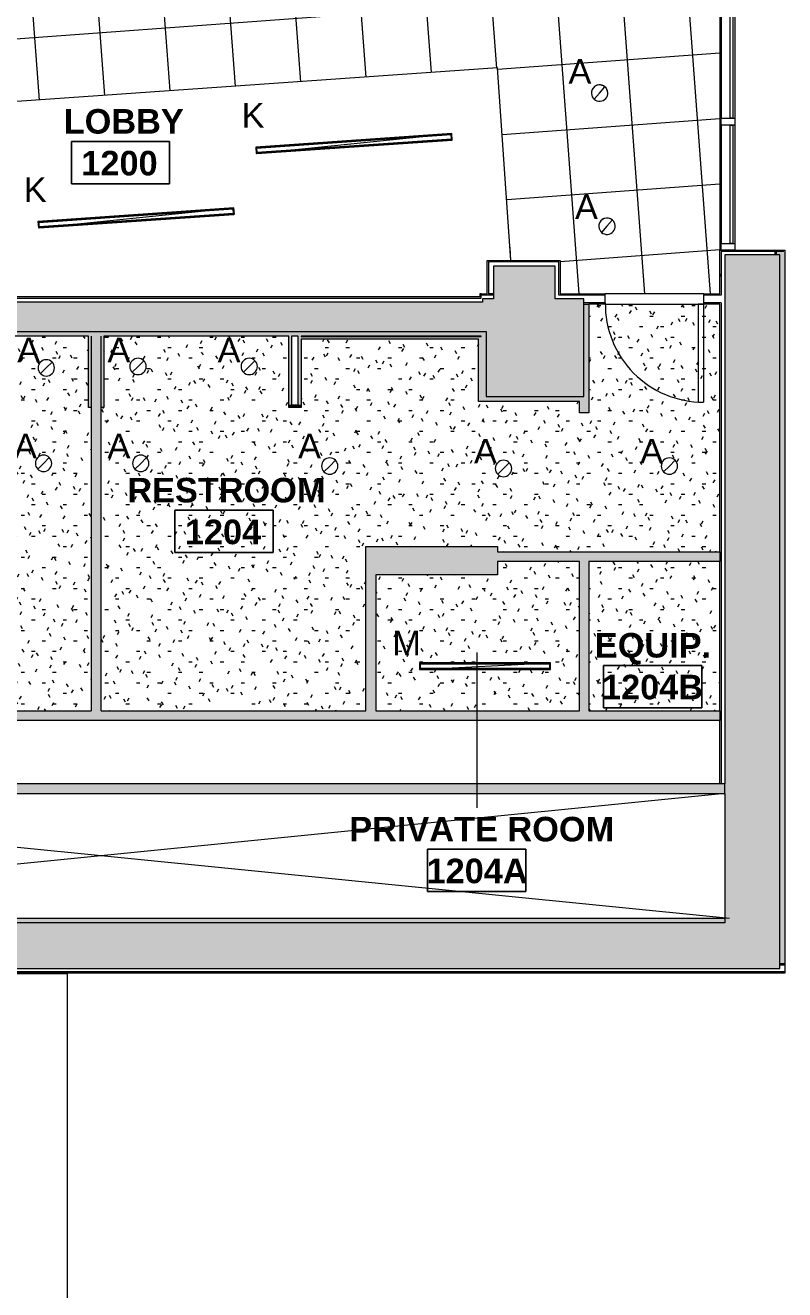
# Model space of a CAD drawing. Header units: inches. Extents: x -329 to 986, y -79 to 1436.
# Drawn here: x 708.1 to 986.4, y 457.2 to 920.7 of the extents above; entities that cross this region are included whole.
import ezdxf

# ---------------------------------------------------------------- set-up
doc = ezdxf.new("R2010")
doc.units = ezdxf.units.IN
doc.header["$MEASUREMENT"] = 0
for name, color, linetype, lineweight in [('A-AREA-IDEN', 2, 'Continuous', 9), ('A-CLNG', 13, 'Continuous', 13), ('A-CLNG-PATT', 13, 'Continuous', 13), ('A-DETL-GENF', 92, 'Continuous', 9), ('A-DETL-THIN', 151, 'Continuous', 9), ('A-DOOR', 31, 'Continuous', 13), ('A-GENM', 13, 'Continuous', 9), ('A-GLAZ-CURT', 52, 'Continuous', 9), ('A-GLAZ-CWMG', 51, 'Continuous', 9), ('A-WALL', 113, 'Continuous', 13), ('A-WALL-PATT', 111, 'Continuous', 13), ('E-LITE-EQPM', 33, 'Continuous', 9), ('E-LITE-EQPM-IDEN', 33, 'Continuous', 9), ('I-WALL', 2, 'Continuous', 13)]:
    doc.layers.add(name, color=color, linetype=linetype, lineweight=lineweight)
doc.styles.add('Arial', font='arial.ttf', dxfattribs={"height": 9})
doc.styles.add('Swis721 Lt BT_B', font='', dxfattribs={"height": 9})
doc.styles.get('Swis721 Lt BT_B').set_extended_font_data('Swis721 Lt BT', bold=True)
pattern_1 = [(0, (0, 0), (30.72, 7.68), [1.267, -21.773, 1.267, -21.773, -122.88]), (0, (0, 0), (30.72, 7.68), [-46.08, 1.267, -44.813, 1.267, -21.773, -53.76]), (0, (0, 0), (30.72, 7.68), [-115.2, 1.267, -14.093, 1.267, -37.133]), (120, (11.52, 3.84), (-22.011075, 22.7643), [1.267, -21.773, 1.267, -21.773, -122.88]), (120, (11.52, 3.84), (-22.011075, 22.7643), [-46.08, 1.267, -44.813, 1.267, -21.773, -53.76]), (120, (11.52, 3.84), (-22.011075, 22.7643), [-115.2, 1.267, -14.093, 1.267, -37.133]), (240, (15.36, 19.2), (-8.708925, -30.4443), [1.267, -21.773, 1.267, -21.773, -122.88]), (240, (15.36, 19.2), (-8.708925, -30.4443), [-46.08, 1.267, -44.813, 1.267, -21.773, -53.76]), (240, (15.36, 19.2), (-8.708925, -30.4443), [-115.2, 1.267, -14.093, 1.267, -37.133])]
pattern_2 = [(0, (0, 0), (15.36, 3.84), [1.267, -10.253, 1.267, -10.253, -61.44]), (0, (0, 0), (15.36, 3.84), [-23.04, 1.267, -21.773, 1.267, -10.253, -26.88]), (0, (0, 0), (15.36, 3.84), [-57.6, 1.267, -6.413, 1.267, -17.933]), (120, (5.76, 1.92), (-11.005538, 11.38215), [1.267, -10.253, 1.267, -10.253, -61.44]), (120, (5.76, 1.92), (-11.005538, 11.38215), [-23.04, 1.267, -21.773, 1.267, -10.253, -26.88]), (120, (5.76, 1.92), (-11.005538, 11.38215), [-57.6, 1.267, -6.413, 1.267, -17.933]), (240, (7.68, 9.6), (-4.354462, -15.22215), [1.267, -10.253, 1.267, -10.253, -61.44]), (240, (7.68, 9.6), (-4.354462, -15.22215), [-23.04, 1.267, -21.773, 1.267, -10.253, -26.88]), (240, (7.68, 9.6), (-4.354462, -15.22215), [-57.6, 1.267, -6.413, 1.267, -17.933])]

# ---------------------------------------------------------------- blocks, each defined once
blk = doc.blocks.new('08 Type A - Single-Flush - 36_ x 84_-8326712-Level 12  RCP')
at = {"layer": 'A-DETL-GENF'}
for p, q in [((16, -1.87), (16, -37.82)), ((18, -1.87), (16, -1.87)), ((18, -1.87), (18, -37.87))]:
    blk.add_line(p, q, dxfattribs=at)
blk.add_arc((18, -1.87), 36, 179.2042, 270, dxfattribs=at)
blk = doc.blocks.new('System Panel - Glazed - Offset-8466815-Level 12  RCP')
at = {"layer": 'A-GLAZ-CURT', "lineweight": 13}
for p, q in [((-24.03, 0.75), (-24.03, 1.75)), ((-24.03, 1.75), (24.03, 1.75)), ((24.03, 0.75), (-24.03, 0.75)), ((24.03, 1.75), (24.03, 0.75))]:
    blk.add_line(p, q, dxfattribs=at)
blk = doc.blocks.new('System Panel - Glazed - Offset-8466816-Level 12  RCP')
at = {"layer": 'A-GLAZ-CURT', "lineweight": 13}
for p, q in [((-21.68, 0.75), (-21.68, 1.75)), ((-21.68, 1.75), (21.68, 1.75)), ((21.68, 0.75), (-21.68, 0.75)), ((21.68, 1.75), (21.68, 0.75))]:
    blk.add_line(p, q, dxfattribs=at)
blk = doc.blocks.new('Rectangular Mullion - 2_5_ x 5_ rectangular-6977133-Level 12  RCP')
at = {"layer": 'A-GLAZ-CWMG'}
for p, q in [((963.14, 884.1), (963.14, 840.73)), ((968.14, 884.1), (968.14, 840.73))]:
    blk.add_line(p, q, dxfattribs=at)
blk = doc.blocks.new('Rectangular Mullion - 2_5_ x 5_ rectangular-6977134-Level 12  RCP')
at = {"layer": 'A-GLAZ-CWMG'}
for p, q in [((963.14, 934.66), (963.14, 886.6)), ((968.14, 934.66), (968.14, 886.6))]:
    blk.add_line(p, q, dxfattribs=at)
blk = doc.blocks.new('Rectangular Mullion - 2_5_ x 5_ rectangular-8466817-Level 12  RCP')
at = {"layer": 'A-GLAZ-CWMG', "lineweight": 20}
for p, q in [((0, 2.5), (-2.5, 2.5)), ((-2.5, 2.5), (-2.5, -2.5)), ((0, -2.5), (0, 2.5)), ((-2.5, -2.5), (0, -2.5))]:
    blk.add_line(p, q, dxfattribs=at)
blk = doc.blocks.new('Rectangular Mullion - 2_5_ x 5_ rectangular-8466819-Level 12  RCP')
at = {"layer": 'A-GLAZ-CWMG', "lineweight": 20}
for p, q in [((1.25, 2.5), (-1.25, 2.5)), ((-1.25, 2.5), (-1.25, -2.5)), ((1.25, -2.5), (1.25, 2.5)), ((-1.25, -2.5), (1.25, -2.5))]:
    blk.add_line(p, q, dxfattribs=at)
blk = doc.blocks.new('L-Recessed Circular - Downlight - 6_-8160810-Level 12  RCP')
at = {"layer": 'E-LITE-EQPM'}
for q in [(-2.12, -2.12), (2.12, 2.12)]:
    blk.add_line((0, 0), q, dxfattribs=at)
for start, end in [(360, 180), (180, 360)]:
    blk.add_arc((0, 0), 3, start, end, dxfattribs=at)
blk = doc.blocks.new('Recessed_Cooper_NeoRay_Straight_Narrow_22DR1 - Recessed_Cooper_NeoRay_Straight_Narrow_22DR-8140042-Level 12  RCP')
at = {"layer": 'E-LITE-EQPM'}
for p, q in [((1.19, 24), (-1.19, -24)), ((-1.19, -24), (-1.19, 24)), ((-1.19, 24), (1.19, 24)), ((-1.19, 23.75), (-0.84, 23.75)), ((-1.19, 23.75), (-1.19, -23.75)), ((-0.84, 23.75), (0.84, 23.75)), ((-0.84, 23.75), (-0.84, -23.75)), ((-0.84, -23.75), (-0.84, 23.75)), ((0.84, -23.75), (0.84, 23.75)), ((0.84, 23.75), (1.19, 23.75)), ((0.84, 23.75), (0.84, -23.75)), ((1.19, 24), (1.19, -24)), ((1.19, 23.75), (1.19, -23.75)), ((-0.84, -23.75), (-1.19, -23.75)), ((1.19, -24), (-1.19, -24)), ((0.84, -23.75), (-0.84, -23.75)), ((1.19, -23.75), (0.84, -23.75))]:
    blk.add_line(p, q, dxfattribs=at)
blk = doc.blocks.new('RECESSED_Cooper_NeoRay_Straight_Narrow_22DR - Recessed_Cooper_NeoRay_Straight_Narrow_22DR 3-8491823-Level 12  RCP')
at = {"layer": 'E-LITE-EQPM'}
for p, q in [((1.19, 36), (-1.19, -36)), ((-1.19, -36), (-1.19, 36)), ((-1.19, 36), (1.19, 36)), ((-1.19, 35.75), (-0.84, 35.75)), ((-1.19, 35.75), (-1.19, -35.75)), ((-0.84, 35.75), (0.84, 35.75)), ((-0.84, 35.75), (-0.84, -35.75)), ((-0.84, -35.75), (-0.84, 35.75)), ((0.84, -35.75), (0.84, 35.75)), ((0.84, 35.75), (1.19, 35.75)), ((0.84, 35.75), (0.84, -35.75)), ((1.19, 36), (1.19, -36)), ((1.19, 35.75), (1.19, -35.75)), ((-0.84, -35.75), (-1.19, -35.75)), ((1.19, -36), (-1.19, -36)), ((0.84, -35.75), (-0.84, -35.75)), ((1.19, -35.75), (0.84, -35.75))]:
    blk.add_line(p, q, dxfattribs=at)
blk = doc.blocks.new('L-Recessed Circular - Downlight - 6_-8487022-Level 12  RCP')
at = {"layer": 'E-LITE-EQPM'}
for q in [(-2.12, -2.12), (2.12, 2.12)]:
    blk.add_line((0, 0), q, dxfattribs=at)
for start, end in [(360, 180), (180, 360)]:
    blk.add_arc((0, 0), 3, start, end, dxfattribs=at)
blk = doc.blocks.new('Generic Models 1 - Generic Models 5-8667745-Level 12  RCP')
at = {"layer": 'A-GENM', "lineweight": 20}
for p, q in [((3427.15, 206.11), (3469.15, 206.11)), ((3469.15, 206.11), (3469.15, -131.5))]:
    blk.add_line(p, q, dxfattribs=at)
blk = doc.blocks.new('Room Tag - Room Name and Number-3379422-Level 12  RCP')
at = {"layer": 'A-AREA-IDEN'}
for p, q in [((-0.1881, -0.1636), (-0.1881, -0.0018)), ((-0.1881, -0.0018), (0.1869, -0.0018)), ((0.1869, -0.0018), (-0.1881, -0.0018)), ((-0.1881, -0.0018), (-0.1881, -0.1636)), ((0.1869, -0.0018), (0.1869, -0.1636)), ((0.1869, -0.1636), (0.1869, -0.0018)), ((0.1869, -0.1636), (-0.1881, -0.1636)), ((-0.1881, -0.1636), (0.1869, -0.1636))]:
    blk.add_line(p, q, dxfattribs=at)

msp = doc.modelspace()

# ---------------------------------------------------------------- hatches: boundary and pattern name
at = {"layer": 'A-CLNG-PATT'}
h = msp.add_hatch(dxfattribs=at)
h.set_pattern_fill('FP1_29', color=256, style=0, pattern_type=2)
h.set_pattern_definition([(4.205, (730.25, 989.78), (1.7598, -23.9354), []), (274.205, (730.25, 989.78), (-23.9354, -1.7598), [])])
h.paths.add_polyline_path([(956.77, 822.23), (962.64, 822.23), (962.64, 970.6), (904.08, 970.6), (904.08, 963.61), (865.33, 963.61), (865.33, 974.53), (823.33, 974.53), (823.33, 963.61), (758.7, 963.61), (758.7, 974.61), (716.7, 974.61), (716.7, 963.53), (650.64, 963.53), (650.64, 974.61), (608.64, 974.61), (608.64, 963.53), (569.89, 963.53), (569.89, 970.78), (509.89, 970.78), (509.89, 936.07), (484.4, 936.07), (484.4, 920.57), (484.65, 920.57), (484.65, 919.57), (484.4, 919.57), (484.4, 918.07), (317.7, 918.07), (317.7, 865.61), (881.13, 905.01), (886.06, 834.42), (904.08, 834.42), (904.08, 822.23), (923.19, 822.23)], flags=0)
h.paths.add_polyline_path([(921.48, 844.02), (920.7, 844.06), (919.95, 844.31), (919.3, 844.74), (918.78, 845.32), (918.43, 846.02), (918.27, 846.79), (918.31, 847.57), (918.56, 848.32), (918.99, 848.97), (919.57, 849.49), (920.27, 849.84), (921.04, 850), (921.82, 849.96), (922.57, 849.71), (923.22, 849.28), (923.74, 848.7), (924.09, 848), (924.25, 847.23), (924.21, 846.45), (923.96, 845.71), (923.53, 845.05), (922.95, 844.53), (922.25, 844.18)], flags=0)
h.paths.add_polyline_path([(918.77, 892.82), (917.99, 892.87), (917.25, 893.11), (916.59, 893.54), (916.07, 894.13), (915.72, 894.83), (915.56, 895.6), (915.61, 896.38), (915.85, 897.12), (916.28, 897.78), (916.87, 898.3), (917.57, 898.65), (918.33, 898.81), (919.11, 898.76), (919.86, 898.52), (920.51, 898.09), (921.03, 897.5), (921.39, 896.8), (921.54, 896.04), (921.5, 895.25), (921.25, 894.51), (920.82, 893.86), (920.24, 893.33), (919.54, 892.98)], flags=0)
h.paths.add_polyline_path([(386.62, 900.55), (385.84, 900.6), (385.1, 900.84), (384.44, 901.27), (383.92, 901.86), (383.57, 902.56), (383.41, 903.32), (383.46, 904.11), (383.7, 904.85), (384.13, 905.5), (384.72, 906.03), (385.42, 906.38), (386.18, 906.54), (386.97, 906.49), (387.71, 906.24), (388.36, 905.82), (388.88, 905.23), (389.24, 904.53), (389.4, 903.76), (389.35, 902.98), (389.1, 902.24), (388.67, 901.58), (388.09, 901.06), (387.39, 900.71)], flags=0)
h.paths.add_polyline_path([(482.6, 906.19), (481.81, 906.24), (481.07, 906.48), (480.42, 906.91), (479.89, 907.5), (479.54, 908.2), (479.38, 908.96), (479.43, 909.75), (479.67, 910.49), (480.1, 911.14), (480.69, 911.66), (481.39, 912.02), (482.16, 912.18), (482.94, 912.13), (483.68, 911.88), (484.34, 911.45), (484.86, 910.87), (485.21, 910.17), (485.37, 909.4), (485.32, 908.62), (485.08, 907.88), (484.65, 907.22), (484.06, 906.7), (483.36, 906.35)], flags=0)
h.paths.add_polyline_path([(551.67, 911.34), (550.89, 911.39), (550.14, 911.63), (549.49, 912.06), (548.97, 912.65), (548.61, 913.35), (548.46, 914.11), (548.5, 914.9), (548.75, 915.64), (549.18, 916.29), (549.76, 916.82), (550.46, 917.17), (551.23, 917.33), (552.01, 917.28), (552.75, 917.04), (553.41, 916.61), (553.93, 916.02), (554.28, 915.32), (554.44, 914.55), (554.39, 913.77), (554.15, 913.03), (553.72, 912.37), (553.13, 911.85), (552.43, 911.5)], flags=0)
h.paths.add_polyline_path([(625.9, 918.23), (625.12, 918.28), (624.37, 918.52), (623.72, 918.95), (623.2, 919.54), (622.85, 920.24), (622.69, 921), (622.73, 921.78), (622.98, 922.53), (623.41, 923.18), (623.99, 923.7), (624.69, 924.06), (625.46, 924.21), (626.24, 924.17), (626.99, 923.92), (627.64, 923.49), (628.16, 922.91), (628.51, 922.21), (628.67, 921.44), (628.63, 920.66), (628.38, 919.92), (627.95, 919.26), (627.37, 918.74), (626.67, 918.39)], flags=0)
h.paths.add_polyline_path([(485.4, 920.75), (485.4, 935.5), (486.4, 935.5), (486.4, 920.75)], flags=0)
h.paths.add_polyline_path([(694.28, 924.33), (693.5, 924.37), (692.75, 924.62), (692.1, 925.05), (691.58, 925.63), (691.22, 926.33), (691.07, 927.1), (691.11, 927.88), (691.36, 928.63), (691.79, 929.28), (692.37, 929.8), (693.07, 930.15), (693.84, 930.31), (694.62, 930.27), (695.36, 930.02), (696.02, 929.59), (696.54, 929.01), (696.89, 928.31), (697.05, 927.54), (697, 926.76), (696.76, 926.01), (696.33, 925.36), (695.74, 924.84), (695.04, 924.49)], flags=0)
h.paths.add_polyline_path([(768.41, 929.98), (767.62, 930.03), (766.88, 930.27), (766.23, 930.7), (765.71, 931.29), (765.35, 931.99), (765.19, 932.75), (765.24, 933.53), (765.49, 934.28), (765.92, 934.93), (766.5, 935.45), (767.2, 935.81), (767.97, 935.96), (768.75, 935.92), (769.49, 935.67), (770.15, 935.24), (770.67, 934.66), (771.02, 933.96), (771.18, 933.19), (771.13, 932.41), (770.89, 931.67), (770.46, 931.01), (769.87, 930.49), (769.17, 930.14)], flags=0)
h.paths.add_polyline_path([(845.54, 934.17), (844.76, 934.21), (844.02, 934.46), (843.36, 934.89), (842.84, 935.47), (842.49, 936.17), (842.33, 936.94), (842.37, 937.72), (842.62, 938.46), (843.05, 939.12), (843.64, 939.64), (844.33, 939.99), (845.1, 940.15), (845.88, 940.11), (846.63, 939.86), (847.28, 939.43), (847.8, 938.85), (848.15, 938.15), (848.31, 937.38), (848.27, 936.6), (848.02, 935.85), (847.59, 935.2), (847.01, 934.68), (846.31, 934.33)], flags=0)
h.paths.add_polyline_path([(935.8, 941.42), (935.02, 941.46), (934.27, 941.71), (933.62, 942.14), (933.1, 942.72), (932.74, 943.42), (932.59, 944.19), (932.63, 944.97), (932.88, 945.72), (933.31, 946.37), (933.89, 946.89), (934.59, 947.24), (935.36, 947.4), (936.14, 947.36), (936.88, 947.11), (937.54, 946.68), (938.06, 946.1), (938.41, 945.4), (938.57, 944.63), (938.52, 943.85), (938.28, 943.11), (937.85, 942.45), (937.26, 941.93), (936.56, 941.58)], flags=0)
h.paths.add_polyline_path([(741.17, 957.04), (740.38, 957.08), (739.64, 957.33), (738.99, 957.76), (738.46, 958.34), (738.11, 959.04), (737.95, 959.81), (738, 960.59), (738.24, 961.33), (738.67, 961.99), (739.26, 962.51), (739.96, 962.86), (740.73, 963.02), (741.51, 962.98), (742.25, 962.73), (742.91, 962.3), (743.43, 961.71), (743.78, 961.02), (743.94, 960.25), (743.89, 959.47), (743.65, 958.72), (743.22, 958.07), (742.63, 957.55), (741.93, 957.2)], flags=0)
h.paths.add_polyline_path([(527.57, 960.97), (526.79, 961.02), (526.04, 961.27), (525.39, 961.7), (524.87, 962.28), (524.51, 962.98), (524.36, 963.75), (524.4, 964.53), (524.65, 965.27), (525.08, 965.93), (525.66, 966.45), (526.36, 966.8), (527.13, 966.96), (527.91, 966.91), (528.65, 966.67), (529.31, 966.24), (529.83, 965.65), (530.18, 964.95), (530.34, 964.19), (530.29, 963.4), (530.05, 962.66), (529.62, 962.01), (529.03, 961.49), (528.33, 961.13)], flags=0)
h.paths.add_polyline_path([(839.87, 961.34), (839.09, 961.39), (838.35, 961.63), (837.69, 962.06), (837.17, 962.65), (836.82, 963.35), (836.66, 964.11), (836.7, 964.9), (836.95, 965.64), (837.38, 966.29), (837.96, 966.82), (838.66, 967.17), (839.43, 967.33), (840.21, 967.28), (840.96, 967.04), (841.61, 966.61), (842.13, 966.02), (842.48, 965.32), (842.64, 964.55), (842.6, 963.77), (842.35, 963.03), (841.92, 962.37), (841.34, 961.85), (840.64, 961.5)], flags=0)
h.paths.add_polyline_path([(623.54, 963.15), (622.76, 963.2), (622.02, 963.44), (621.36, 963.87), (620.84, 964.46), (620.49, 965.16), (620.33, 965.92), (620.37, 966.7), (620.62, 967.45), (621.05, 968.1), (621.63, 968.62), (622.33, 968.98), (623.1, 969.13), (623.88, 969.09), (624.63, 968.84), (625.28, 968.41), (625.8, 967.83), (626.15, 967.13), (626.31, 966.36), (626.27, 965.58), (626.02, 964.84), (625.59, 964.18), (625.01, 963.66), (624.31, 963.31)], flags=0)
h = msp.add_hatch(dxfattribs=at)
h.set_pattern_fill('FP1_19', color=256, style=0, pattern_type=2)
h.set_pattern_definition(pattern_2)
h.paths.add_polyline_path([(632.64, 669.35), (732.27, 669.35), (732.27, 780.6), (731.27, 780.6), (731.27, 806.68), (665.02, 806.68), (665.02, 781.1), (660.52, 781.1), (660.52, 806.68), (595.64, 806.68), (595.64, 769.85), (589.64, 769.85), (589.64, 782.73), (559.64, 782.73), (559.64, 775.85), (556.14, 775.85), (556.14, 817.36), (508.14, 817.36), (508.14, 727.6), (559.64, 727.6), (559.64, 722.79), (589.64, 722.79), (589.64, 729.6), (632.64, 729.6), (632.64, 670.95)], flags=0)
h.paths.add_polyline_path([(714.77, 757.1), (713.99, 757.2), (713.27, 757.5), (712.64, 757.98), (712.17, 758.6), (711.87, 759.33), (711.77, 760.1), (711.87, 760.88), (712.17, 761.6), (712.64, 762.22), (713.27, 762.7), (713.99, 763), (714.77, 763.1), (715.54, 763), (716.27, 762.7), (716.89, 762.22), (717.36, 761.6), (717.66, 760.88), (717.77, 760.1), (717.66, 759.33), (717.36, 758.6), (716.89, 757.98), (716.27, 757.5), (715.54, 757.2)], flags=0)
h.paths.add_polyline_path([(651.02, 757.1), (650.24, 757.2), (649.52, 757.5), (648.89, 757.98), (648.42, 758.6), (648.12, 759.33), (648.02, 760.1), (648.12, 760.88), (648.42, 761.6), (648.89, 762.22), (649.52, 762.7), (650.24, 763), (651.02, 763.1), (651.79, 763), (652.52, 762.7), (653.14, 762.22), (653.61, 761.6), (653.91, 760.88), (654.02, 760.1), (653.91, 759.33), (653.61, 758.6), (653.14, 757.98), (652.52, 757.5), (651.79, 757.2)], flags=0)
h.paths.add_polyline_path([(592.64, 757.1), (591.86, 757.2), (591.14, 757.5), (590.52, 757.98), (590.04, 758.6), (589.74, 759.33), (589.64, 760.1), (589.74, 760.88), (590.04, 761.6), (590.52, 762.22), (591.14, 762.7), (591.86, 763), (592.64, 763.1), (593.42, 763), (594.14, 762.7), (594.76, 762.22), (595.24, 761.6), (595.54, 760.88), (595.64, 760.1), (595.54, 759.33), (595.24, 758.6), (594.76, 757.98), (594.14, 757.5), (593.42, 757.2)], flags=0)
h.paths.add_polyline_path([(525.39, 757.21), (524.61, 757.32), (523.89, 757.62), (523.27, 758.09), (522.79, 758.71), (522.49, 759.44), (522.39, 760.21), (522.49, 760.99), (522.79, 761.71), (523.27, 762.34), (523.89, 762.81), (524.61, 763.11), (525.39, 763.21), (526.17, 763.11), (526.89, 762.81), (527.51, 762.34), (527.99, 761.71), (528.29, 760.99), (528.39, 760.21), (528.29, 759.44), (527.99, 758.71), (527.51, 758.09), (526.89, 757.62), (526.17, 757.32)], flags=0)
h.paths.add_polyline_path([(679.52, 792.1), (678.74, 792.2), (678.02, 792.5), (677.39, 792.98), (676.92, 793.6), (676.62, 794.32), (676.52, 795.1), (676.62, 795.87), (676.92, 796.6), (677.39, 797.22), (678.02, 797.69), (678.74, 797.99), (679.52, 798.1), (680.29, 797.99), (681.02, 797.69), (681.64, 797.22), (682.11, 796.6), (682.41, 795.87), (682.52, 795.1), (682.41, 794.32), (682.11, 793.6), (681.64, 792.98), (681.02, 792.5), (680.29, 792.2)], flags=0)
h.paths.add_polyline_path([(715.77, 792.1), (714.99, 792.2), (714.27, 792.5), (713.64, 792.98), (713.17, 793.6), (712.87, 794.32), (712.77, 795.1), (712.87, 795.87), (713.17, 796.6), (713.64, 797.22), (714.27, 797.69), (714.99, 797.99), (715.77, 798.1), (716.54, 797.99), (717.27, 797.69), (717.89, 797.22), (718.36, 796.6), (718.66, 795.87), (718.77, 795.1), (718.66, 794.32), (718.36, 793.6), (717.89, 792.98), (717.27, 792.5), (716.54, 792.2)], flags=0)
h = msp.add_hatch(dxfattribs=at)
h.set_pattern_fill('FP1_19', color=256, style=0, pattern_type=2)
h.set_pattern_definition(pattern_2)
h.paths.add_polyline_path([(735.89, 669.35), (832.89, 669.35), (832.89, 729.6), (881.14, 729.6), (881.14, 727.65), (962.64, 727.65), (962.64, 818.48), (914.64, 818.48), (914.64, 778.66), (911.14, 778.66), (911.14, 782.73), (874.14, 782.73), (874.14, 805.6), (809.14, 805.6), (809.14, 780.6), (804.64, 780.6), (804.64, 806.68), (736.89, 806.65), (736.89, 780.6), (735.89, 780.6), (735.89, 671.97)], flags=0)
h.paths.add_polyline_path([(883.33, 755.21), (882.55, 755.32), (881.83, 755.62), (881.21, 756.09), (880.73, 756.71), (880.43, 757.44), (880.33, 758.21), (880.43, 758.99), (880.73, 759.71), (881.21, 760.34), (881.83, 760.81), (882.55, 761.11), (883.33, 761.21), (884.1, 761.11), (884.83, 760.81), (885.45, 760.34), (885.93, 759.71), (886.23, 758.99), (886.33, 758.21), (886.23, 757.44), (885.93, 756.71), (885.45, 756.09), (884.83, 755.62), (884.1, 755.32)], flags=0)
h.paths.add_polyline_path([(944.14, 756.1), (943.36, 756.2), (942.64, 756.5), (942.02, 756.98), (941.54, 757.6), (941.24, 758.33), (941.14, 759.1), (941.24, 759.88), (941.54, 760.6), (942.02, 761.22), (942.64, 761.7), (943.36, 762), (944.14, 762.1), (944.92, 762), (945.64, 761.7), (946.26, 761.22), (946.74, 760.6), (947.04, 759.88), (947.14, 759.1), (947.04, 758.33), (946.74, 757.6), (946.26, 756.98), (945.64, 756.5), (944.92, 756.2)], flags=0)
h.paths.add_polyline_path([(819.64, 756.1), (818.86, 756.2), (818.14, 756.5), (817.52, 756.98), (817.04, 757.6), (816.74, 758.33), (816.64, 759.1), (816.74, 759.88), (817.04, 760.6), (817.52, 761.22), (818.14, 761.7), (818.86, 762), (819.64, 762.1), (820.42, 762), (821.14, 761.7), (821.76, 761.22), (822.24, 760.6), (822.54, 759.88), (822.64, 759.1), (822.54, 758.33), (822.24, 757.6), (821.76, 756.98), (821.14, 756.5), (820.42, 756.2)], flags=0)
h.paths.add_polyline_path([(750.39, 757.1), (749.61, 757.2), (748.89, 757.5), (748.27, 757.98), (747.79, 758.6), (747.49, 759.33), (747.39, 760.1), (747.49, 760.88), (747.79, 761.6), (748.27, 762.22), (748.89, 762.7), (749.61, 763), (750.39, 763.1), (751.17, 763), (751.89, 762.7), (752.51, 762.22), (752.99, 761.6), (753.29, 760.88), (753.39, 760.1), (753.29, 759.33), (752.99, 758.6), (752.51, 757.98), (751.89, 757.5), (751.17, 757.2)], flags=0)
h.paths.add_polyline_path([(790.14, 792.61), (789.36, 792.71), (788.64, 793.01), (788.02, 793.49), (787.54, 794.11), (787.24, 794.83), (787.14, 795.61), (787.24, 796.39), (787.54, 797.11), (788.02, 797.73), (788.64, 798.21), (789.36, 798.51), (790.14, 798.61), (790.92, 798.51), (791.64, 798.21), (792.26, 797.73), (792.74, 797.11), (793.04, 796.39), (793.14, 795.61), (793.04, 794.83), (792.74, 794.11), (792.26, 793.49), (791.64, 793.01), (790.92, 792.71)], flags=0)
h.paths.add_polyline_path([(749.39, 792.61), (748.61, 792.71), (747.89, 793.01), (747.27, 793.49), (746.79, 794.11), (746.49, 794.83), (746.39, 795.61), (746.49, 796.39), (746.79, 797.11), (747.27, 797.73), (747.89, 798.21), (748.61, 798.51), (749.39, 798.61), (750.17, 798.51), (750.89, 798.21), (751.51, 797.73), (751.99, 797.11), (752.29, 796.39), (752.39, 795.61), (752.29, 794.83), (751.99, 794.11), (751.51, 793.49), (750.89, 793.01), (750.17, 792.71)], flags=0)
h = msp.add_hatch(dxfattribs=at)
h.set_pattern_fill('FP1_19', color=256, style=0, pattern_type=2)
h.set_pattern_definition(pattern_2)
h.paths.add_polyline_path([(911.14, 669.35), (911.14, 724.14), (881.14, 724.14), (881.14, 719.22), (836.52, 719.22), (836.52, 669.35), (878.58, 669.35)], flags=0)
h.paths.add_polyline_path([(852.58, 684.61), (852.58, 686.98), (900.58, 686.98), (900.58, 684.61), (878.58, 684.61)], flags=0)
h = msp.add_hatch(dxfattribs=at)
h.set_pattern_fill('FP1_20', color=256, style=0, pattern_type=2)
h.set_pattern_definition(pattern_2)
h.paths.add_polyline_path([(914.64, 669.35), (962.64, 669.35), (962.64, 724.14), (914.64, 724.14), (914.64, 693.71)], flags=0)
at = {"layer": 'A-DETL-GENF'}
h = msp.add_hatch(color=7, dxfattribs=at)
h.paths.add_polyline_path([(982.64, -77.72), (982.64, -13.14), (735.72, 233.78), (660.14, 233.78), (660.14, 219.53), (734.76, 219.53), (968.39, -14.09), (968.39, -63.34), (738.07, -63.34), (687.39, -12.66), (687.39, -5.72), (673.14, -5.72), (673.14, -18.75), (732.1, -77.72), (878.58, -77.72)], flags=0)
h.paths.add_polyline_path([(984.64, 574.97), (984.64, 836.48), (964.39, 836.48), (964.39, 591.66), (506.39, 591.66), (506.39, 832.6), (486.14, 832.6), (486.14, 574.97), (700.14, 574.97)], flags=0)
h.paths.add_polyline_path([(912.77, 784.61), (912.77, 820.36), (902.33, 820.36), (902.33, 832.42), (879.64, 832.42), (879.64, 820.38), (875.64, 820.38), (875.64, 819.13), (594.64, 819.13), (594.64, 832.42), (571.89, 832.42), (571.89, 819.36), (558.02, 819.36), (558.02, 784.61), (593.77, 784.61), (593.77, 808.46), (877.02, 808.46), (877.02, 784.61), (878.58, 784.61)], flags=0)
h.paths.add_polyline_path([(486.14, 938.1), (508.14, 938.1), (508.14, 1417.55), (607.64, 1417.55), (607.64, 1188.97), (558.14, 1188.97), (558.14, 1174.05), (964.39, 1174.05), (964.39, 938.91), (984.64, 938.91), (984.64, 1193.86), (622.89, 1193.86), (622.89, 1433.6), (486.14, 1433.6), (486.14, 957.44)], flags=0)
h.paths.add_polyline_path([(8.14, 1117.53), (22.64, 1117.53), (22.64, 1191.89), (-219.48, 1434.01), (-288.01, 1434.01), (-288.01, 1182.01), (-228.61, 1122.61), (-176.25, 1122.61), (-176.25, 1138.46), (-224.25, 1138.46), (-274.61, 1190.61), (-274.61, 1419.61), (-225.31, 1419.61), (8.14, 1186.16), (8.14, 1168.42)], flags=0)
msp.add_hatch(color=7, dxfattribs=at).paths.add_polyline_path([(521.69, 639.11), (964.39, 639.11), (964.39, 642.61), (508.14, 642.61), (508.14, 639.11)], flags=0)
at = {"layer": 'A-WALL-PATT', "lineweight": 9}
h = msp.add_hatch(dxfattribs=at)
h.set_pattern_fill('FP1_1', color=256, style=0, pattern_type=2)
h.set_pattern_definition(pattern_1)
h.paths.add_polyline_path([(963.14, 642.61), (963.14, 818.98), (962.64, 818.98), (962.64, 642.61)], flags=0)
h.paths.add_polyline_path([(962.64, 821.73), (963.14, 821.73), (963.14, 837.73), (962.64, 837.73), (962.64, 822.23)], flags=0)
for points in [[(986.39, 576.72), (986.39, 837.73), (982.89, 837.73), (982.89, 836.48), (984.64, 836.48), (984.64, 576.72)], [(912.77, 784.61), (914.64, 784.61), (914.64, 818.48), (912.77, 818.48), (912.77, 785.55)], [(700.14, 806.68), (875.14, 806.68), (875.14, 808.46), (595.64, 808.46), (595.64, 806.68), (665.02, 806.68)], [(732.27, 780.6), (732.27, 806.68), (731.27, 806.68), (731.27, 780.6)], [(732.27, 669.35), (735.89, 669.35), (735.89, 806.68), (732.27, 806.68), (732.27, 746.46)], [(736.89, 780.6), (736.89, 806.68), (735.89, 806.68), (735.89, 780.6)], [(805.64, 781.6), (805.64, 806.68), (804.64, 806.68), (804.64, 781.6)], [(809.14, 781.6), (809.14, 806.68), (808.14, 806.68), (808.14, 781.6)], [(874.14, 805.6), (874.14, 806.6), (809.14, 806.6), (809.14, 805.6), (856.27, 805.6)], [(874.14, 782.73), (875.14, 782.73), (875.14, 806.6), (874.14, 806.6), (874.14, 799.2)], [(877.02, 786.48), (877.02, 808.46), (875.14, 808.46), (875.14, 786.48)], [(911.14, 782.73), (911.14, 784.61), (877.02, 784.61), (877.02, 786.48), (875.14, 786.48), (875.14, 782.73), (902.33, 782.73)], [(914.64, 778.66), (914.64, 784.61), (911.14, 784.61), (911.14, 778.66)], [(804.64, 780.6), (809.14, 780.6), (809.14, 781.6), (804.64, 781.6)], [(832.89, 669.35), (836.52, 669.35), (836.52, 729.6), (832.89, 729.6)], [(878.58, 719.22), (881.14, 719.22), (881.14, 729.6), (836.52, 729.6), (836.52, 719.22)], [(962.64, 724.14), (962.64, 727.65), (881.14, 727.65), (881.14, 724.14), (923.19, 724.14)], [(914.64, 669.35), (914.64, 724.14), (911.14, 724.14), (911.14, 669.35)], [(789.36, 665.86), (962.64, 665.86), (962.64, 669.35), (559.64, 669.35), (559.64, 665.86), (700.14, 665.86)], [(521.69, 591.66), (964.39, 591.66), (964.39, 593.41), (508.14, 593.41), (508.14, 591.66)]]:
    msp.add_hatch(color=7, dxfattribs=at).paths.add_polyline_path(points, flags=0)
h = msp.add_hatch(dxfattribs=at)
h.set_pattern_fill('FP1_1', color=256, style=0, pattern_type=2)
h.set_pattern_definition(pattern_1)
h.paths.add_polyline_path([(962.64, 821.73), (962.64, 822.23), (956.77, 822.23), (956.77, 821.73)], flags=0)
h.paths.add_polyline_path([(903.58, 821.73), (920.52, 821.73), (920.52, 822.23), (903.58, 822.23)], flags=0)
h.paths.add_polyline_path([(878.58, 821.73), (879.64, 821.73), (879.64, 822.23), (875.14, 822.23), (875.14, 821.73)], flags=0)
h = msp.add_hatch(dxfattribs=at)
h.set_pattern_fill('FP1_1', color=256, style=0, pattern_type=2)
h.set_pattern_definition(pattern_1)
h.paths.add_polyline_path([(956.77, 818.48), (962.64, 818.48), (962.64, 818.98), (956.77, 818.98)], flags=0)
h.paths.add_polyline_path([(912.77, 818.48), (920.52, 818.48), (920.52, 818.98), (912.77, 818.98), (912.77, 818.9)], flags=0)
h = msp.add_hatch(dxfattribs=at)
h.set_pattern_fill('FP1_1', color=256, style=0, pattern_type=2)
h.set_pattern_definition(pattern_1)
h.paths.add_polyline_path([(986.39, 576.22), (986.39, 576.72), (984.64, 576.72), (984.64, 576.22)], flags=0)
h = msp.add_hatch(dxfattribs=at)
h.set_pattern_fill('FP1_1', color=256, style=0, pattern_type=2)
h.set_pattern_definition(pattern_1)
h.paths.add_polyline_path([(986.39, 573.22), (986.39, 573.72), (547.39, 573.72), (547.39, 573.22), (700.14, 573.22)], flags=0)

# ---------------------------------------------------------------- linework, layer by layer
at = {"layer": 'A-AREA-IDEN'}
msp.add_line((873.55, 690.74), (873.55, 633.79), dxfattribs=at)
at = {"layer": 'A-CLNG'}
for p, q in [((962.64, 937.16), (962.64, 838.23)), ((881.13, 905.01), (317.7, 865.61)), ((886.06, 834.42), (881.13, 905.01)), ((864.35, 880.98), (792.53, 875.99)), ((864.52, 878.61), (864.35, 880.98)), ((792.53, 875.99), (792.69, 873.62)), ((792.69, 873.62), (864.52, 878.61)), ((784.54, 853.76), (712.72, 848.76)), ((784.71, 851.39), (784.54, 853.76)), ((712.72, 848.76), (712.88, 846.39)), ((712.88, 846.39), (784.71, 851.39)), ((875.14, 822.23), (874.64, 822.23)), ((874.64, 822.23), (874.64, 821.2)), ((900.58, 686.98), (852.58, 686.98)), ((852.58, 686.98), (852.58, 684.61)), ((900.58, 684.61), (900.58, 686.98)), ((852.58, 684.61), (900.58, 684.61))]:
    msp.add_line(p, q, dxfattribs=at)
for centre, start, end in [((918.55, 895.82), 4.2046, 184.2046), ((918.55, 895.82), 184.2046, 4.2046), ((921.26, 847.01), 4.2046, 184.2046), ((921.26, 847.01), 184.2046, 4.2046), ((715.77, 795.1), 0, 180), ((749.39, 795.61), 0, 180), ((790.14, 795.61), 0, 180), ((715.77, 795.1), 180, 0), ((749.39, 795.61), 180, 0), ((790.14, 795.61), 180, 0), ((714.77, 760.1), 0, 180), ((714.77, 760.1), 180, 0), ((750.39, 760.1), 0, 180), ((750.39, 760.1), 180, 0), ((819.64, 759.1), 0, 180), ((883.33, 758.21), 0, 180), ((944.14, 759.1), 0, 180), ((819.64, 759.1), 180, 0), ((883.33, 758.21), 180, 0), ((944.14, 759.1), 180, 0)]:
    msp.add_arc(centre, 3, start, end, dxfattribs=at)
at = {"layer": 'A-DETL-THIN'}
for p, q in [((984.64, 836.48), (964.39, 836.48)), ((964.39, 836.48), (964.39, 642.61)), ((984.64, 574.97), (984.64, 836.48)), ((902.33, 832.42), (879.64, 832.42)), ((879.64, 832.42), (879.64, 820.38)), ((902.33, 820.36), (902.33, 832.42)), ((879.64, 820.38), (875.64, 820.38)), ((875.64, 820.38), (875.64, 819.13)), ((912.77, 820.36), (902.33, 820.36)), ((912.77, 784.61), (912.77, 820.36)), ((875.64, 819.13), (594.64, 819.13)), ((593.77, 808.46), (877.02, 808.46)), ((877.02, 808.46), (877.02, 784.61)), ((877.02, 784.61), (912.77, 784.61)), ((964.39, 642.61), (508.14, 642.61)), ((964.39, 639.11), (964.39, 642.61)), ((508.14, 639.11), (964.39, 639.11)), ((508.14, 639.11), (966.14, 593.41)), ((964.39, 639.11), (508.14, 593.41)), ((964.39, 639.11), (964.39, 591.66)), ((964.39, 591.66), (506.39, 591.66)), ((486.14, 574.97), (984.64, 574.97))]:
    msp.add_line(p, q, dxfattribs=at)
at = {"layer": 'A-WALL'}
for p, q in [((985.89, 837.73), (963.14, 837.73)), ((963.14, 837.73), (963.14, 821.73)), ((903.58, 833.92), (877.83, 833.92)), ((877.83, 833.92), (877.83, 822.23)), ((903.58, 821.73), (903.58, 833.92)), ((596.64, 820.7), (875.14, 820.7)), ((879.64, 821.73), (875.14, 821.73)), ((875.14, 820.7), (875.14, 821.2)), ((920.52, 821.73), (903.58, 821.73)), ((963.14, 821.73), (956.77, 821.73)), ((920.52, 818.98), (912.77, 818.98)), ((963.14, 818.98), (956.77, 818.98)), ((963.14, 818.98), (963.14, 642.61)), ((986.39, 576.22), (984.64, 576.22)), ((986.39, 573.72), (547.39, 573.72))]:
    msp.add_line(p, q, dxfattribs=at)
at = {"layer": 'I-WALL'}
for p, q in [((877.33, 834.42), (904.08, 834.42)), ((877.33, 822.23), (877.33, 834.42)), ((904.08, 834.42), (904.08, 822.23)), ((962.64, 838.23), (982.89, 838.23)), ((962.64, 822.23), (962.64, 838.23)), ((594.64, 821.2), (875.14, 821.2)), ((875.14, 822.23), (877.33, 822.23)), ((875.14, 821.2), (875.14, 822.23)), ((879.64, 822.23), (877.83, 822.23)), ((904.08, 822.23), (920.52, 822.23)), ((920.52, 822.23), (920.52, 818.48)), ((956.77, 822.23), (962.64, 822.23)), ((956.77, 818.48), (956.77, 822.23)), ((920.52, 818.48), (914.64, 818.48)), ((962.64, 818.48), (956.77, 818.48)), ((962.64, 727.65), (962.64, 818.48)), ((962.64, 669.35), (962.64, 724.14)), ((962.64, 642.61), (962.64, 665.86)), ((986.39, 576.72), (986.39, 573.22)), ((986.39, 573.22), (547.39, 573.22))]:
    msp.add_line(p, q, dxfattribs=at)
at = {"layer": 'I-WALL', "color": 8, "lineweight": 20}
for p, q in [((982.89, 838.23), (986.39, 838.23)), ((982.89, 836.48), (982.89, 837.73)), ((986.39, 838.23), (986.39, 576.72)), ((912.77, 818.48), (914.64, 818.48)), ((914.64, 818.48), (914.64, 778.66)), ((731.27, 806.68), (665.02, 806.68)), ((731.27, 780.6), (731.27, 806.68)), ((732.27, 806.68), (732.27, 669.35)), ((735.89, 669.35), (735.89, 806.68)), ((804.64, 806.68), (736.89, 806.68)), ((736.89, 806.68), (736.89, 780.6)), ((804.64, 780.6), (804.64, 806.68)), ((808.14, 806.68), (805.64, 806.68)), ((805.64, 806.68), (805.64, 781.6)), ((808.14, 781.6), (808.14, 806.68)), ((875.14, 806.68), (809.14, 806.68)), ((809.14, 806.68), (809.14, 806.6)), ((809.14, 806.6), (875.14, 806.6)), ((875.14, 806.6), (875.14, 806.68)), ((809.14, 805.6), (809.14, 780.6)), ((874.14, 805.6), (809.14, 805.6)), ((874.14, 782.73), (874.14, 805.6)), ((732.27, 780.6), (731.27, 780.6)), ((736.89, 780.6), (735.89, 780.6)), ((809.14, 780.6), (804.64, 780.6)), ((805.64, 781.6), (808.14, 781.6)), ((911.14, 782.73), (874.14, 782.73)), ((911.14, 778.66), (911.14, 782.73)), ((914.64, 778.66), (911.14, 778.66)), ((832.89, 669.35), (832.89, 729.6)), ((832.89, 729.6), (881.14, 729.6)), ((881.14, 729.6), (881.14, 727.65)), ((881.14, 727.65), (962.64, 727.65)), ((962.64, 727.65), (962.64, 724.14)), ((911.14, 724.14), (881.14, 724.14)), ((881.14, 724.14), (881.14, 719.22)), ((911.14, 669.35), (911.14, 724.14)), ((914.64, 724.14), (914.64, 669.35)), ((962.64, 724.14), (914.64, 724.14)), ((836.52, 719.22), (836.52, 669.35)), ((881.14, 719.22), (836.52, 719.22)), ((632.64, 669.35), (732.27, 669.35)), ((735.89, 669.35), (832.89, 669.35)), ((836.52, 669.35), (911.14, 669.35)), ((914.64, 669.35), (962.64, 669.35)), ((962.64, 669.35), (962.64, 665.86)), ((962.64, 665.86), (559.64, 665.86)), ((508.14, 593.41), (964.39, 593.41)), ((986.39, 576.72), (984.64, 576.72))]:
    msp.add_line(p, q, dxfattribs=at)
at = {"layer": 'I-WALL', "lineweight": 9}
for p, q in [((983.39, 836.48), (983.39, 837.73)), ((985.89, 837.73), (985.89, 838.23)), ((956.77, 822.23), (920.52, 822.23)), ((920.52, 818.48), (956.77, 818.48))]:
    msp.add_line(p, q, dxfattribs=at)

# ---------------------------------------------------------------- block references
at = {"layer": 'A-AREA-IDEN', "xscale": 95.99999999999994, "yscale": 95.99999999999994, "zscale": 95.99999999999994}
for p in [(743.03, 878.23), (780.97, 743.07), (938.07, 686.21), (873.54, 618.82)]:
    msp.add_blockref('Room Tag - Room Name and Number-3379422-Level 12  RCP', p, dxfattribs=at)
at = {"layer": 'A-DOOR'}
msp.add_blockref('08 Type A - Single-Flush - 36_ x 84_-8326712-Level 12  RCP', (938.64, 820.36), dxfattribs=at)
at = {"layer": 'A-GENM'}
msp.add_blockref('Generic Models 1 - Generic Models 5-8667745-Level 12  RCP', (-2745.76, 367.03), dxfattribs=at)
at = {"layer": 'A-GLAZ-CURT', "rotation": 270}
for name, p in [('System Panel - Glazed - Offset-8466815-Level 12  RCP', (965.64, 910.63)), ('System Panel - Glazed - Offset-8466816-Level 12  RCP', (965.64, 862.42))]:
    msp.add_blockref(name, p, dxfattribs=at)
at = {"layer": 'A-GLAZ-CWMG'}
for name in ['Rectangular Mullion - 2_5_ x 5_ rectangular-6977134-Level 12  RCP', 'Rectangular Mullion - 2_5_ x 5_ rectangular-6977133-Level 12  RCP']:
    msp.add_blockref(name, (0, 0), dxfattribs=at)
at = {"layer": 'A-GLAZ-CWMG', "extrusion": (0, 0, -1), "rotation": 270}
for name, p in [('Rectangular Mullion - 2_5_ x 5_ rectangular-8466819-Level 12  RCP', (-965.64, 885.35)), ('Rectangular Mullion - 2_5_ x 5_ rectangular-8466817-Level 12  RCP', (-965.64, 838.23))]:
    msp.add_blockref(name, p, dxfattribs=at)
at = {"layer": 'E-LITE-EQPM', "rotation": 4.204595714131881}
for p in [(918.55, 895.82), (921.26, 847.01)]:
    msp.add_blockref('L-Recessed Circular - Downlight - 6_-8487022-Level 12  RCP', p, dxfattribs=at)
at = {"layer": 'E-LITE-EQPM', "extrusion": (0, 0, -1)}
for name, p, rotation in [('RECESSED_Cooper_NeoRay_Straight_Narrow_22DR - Recessed_Cooper_NeoRay_Straight_Narrow_22DR 3-8491823-Level 12  RCP', (-828.52, 877.3), 266.0198725165208), ('RECESSED_Cooper_NeoRay_Straight_Narrow_22DR - Recessed_Cooper_NeoRay_Straight_Narrow_22DR 3-8491823-Level 12  RCP', (-748.71, 850.07), 266.0198725165208), ('Recessed_Cooper_NeoRay_Straight_Narrow_22DR1 - Recessed_Cooper_NeoRay_Straight_Narrow_22DR-8140042-Level 12  RCP', (-876.58, 685.79), 269.9999999999998)]:
    msp.add_blockref(name, p, dxfattribs=dict(at, rotation=rotation))
at = {"layer": 'E-LITE-EQPM'}
for p in [(715.77, 795.1), (749.39, 795.61), (790.14, 795.61), (714.77, 760.1), (750.39, 760.1), (819.64, 759.1), (883.33, 758.21), (944.14, 759.1)]:
    msp.add_blockref('L-Recessed Circular - Downlight - 6_-8160810-Level 12  RCP', p, dxfattribs=at)

# ---------------------------------------------------------------- texts
at = {"layer": 'A-AREA-IDEN', "char_height": 9, "attachment_point": 1, "style": 'Swis721 Lt BT_B'}
for s, insert, width in [('LOBBY', (722.16, 889.95), 50.298), ('1200', (728.62, 874.63), 33.936), ('RESTROOM', (745.47, 754.79), 85.749), ('1204', (766.56, 739.47), 33.936), ('EQUIP.', (916.82, 697.93), 51.207), ('1204B', (919.43, 682.61), 44.238), ('PRIVATE ROOM', (826.8, 630.54), 113.019), ('1204A', (855.14, 615.22), 43.632)]:
    msp.add_mtext(s, dxfattribs=dict(at, insert=insert, width=width))
at = {"layer": 'E-LITE-EQPM-IDEN', "char_height": 9, "attachment_point": 1, "style": 'Arial'}
for s, insert, width in [('A', (907.15, 908.27), 10.302), ('K', (787.33, 892.17), 10.302), ('K', (707.52, 864.94), 10.302), ('A', (909.53, 858.65), 10.302), ('A', (705.13, 806.14), 10.302), ('A', (738.19, 806.14), 10.302), ('A', (778.56, 806.14), 10.302), ('A', (703.96, 770.93), 10.302), ('A', (738.19, 770.93), 10.302), ('A', (808.06, 770.93), 10.302), ('A', (872.51, 769.08), 10.302), ('A', (933.44, 769.08), 10.302), ('M', (842.58, 698.75), 13.029)]:
    msp.add_mtext(s, dxfattribs=dict(at, insert=insert, width=width))

doc.saveas('drawing.dxf')
